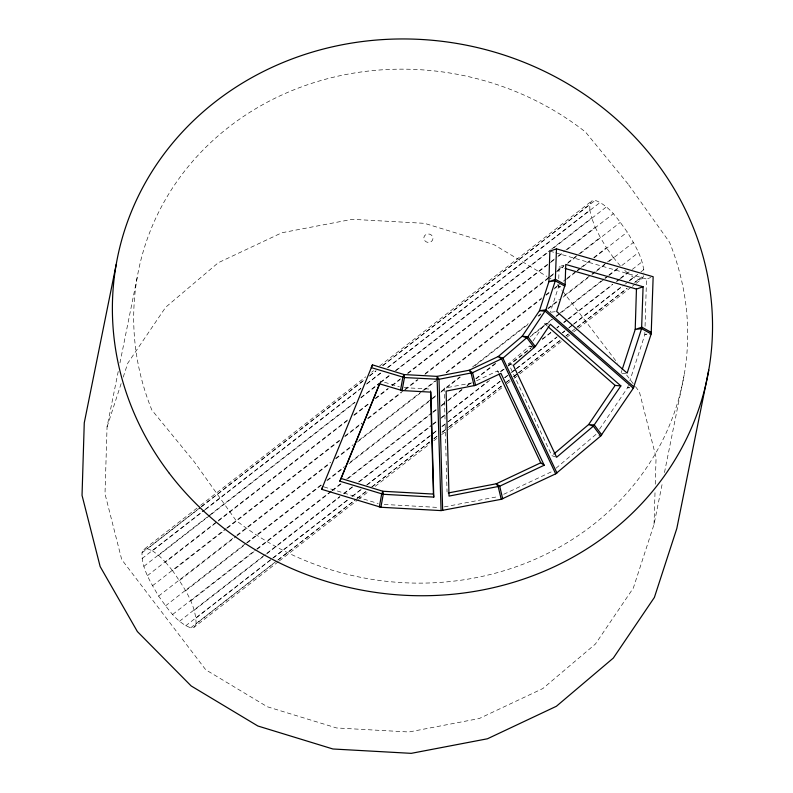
<?xml version="1.0" encoding="UTF-8"?>
<svg xmlns="http://www.w3.org/2000/svg" width="793" height="793" viewBox="0 0 793 793"><rect width="100%" height="100%" fill="white"/><g stroke="black" fill="none" stroke-linecap="round" stroke-linejoin="round"><path stroke-width="0.59" stroke-dasharray="3.96 2.97" d="M118.236 371.431L107.055 426.892L105.003 493.851L121.716 559.58L205.734 669.778L267.3 706.751L336.589 727.964L408.871 731.989L479.22 718.537L542.848 688.542L595.414 644.035L633.329 588.049L654.027 524.411L662.532 482.213M558.569 284.608L558.5 286.987L550.263 312.323M558.758 278.65L559.124 266.745L563.545 265.219M644.878 332.356L644.808 334.775L629.87 380.699M645.066 326.29L646.513 279.027L650.944 277.5M654.027 524.411L655.038 491.531M655.256 484.226L656.079 457.442L639.366 391.722L634.113 384.833M119.941 362.986L137.199 277.381M664.475 472.569L684.171 374.911M107.055 426.892L121.359 382.92M123.232 377.131L127.752 363.244L165.668 307.258L218.234 262.751L281.862 232.755L352.211 219.314L424.493 223.329L493.781 244.551L546.853 276.42M621.127 372.789L621.89 370.45M628.343 385.408L627.58 387.757L599.439 429.3M379.569 383.842L380.789 381.106L399.404 386.806M278.343 561.702L194.255 627.124L190.697 627.818C176.165 622.356 167.402 608.092 158.62 596.098C150.928 582.855 141.63 568.71 141.997 552.81L143.84 549.47L199.568 506.112M194.255 627.124L196.099 623.784L274.319 562.921M382.523 365.672L589.814 204.396L591.647 201.055L595.206 200.361C609.738 205.813 618.5 220.087 627.283 232.071C634.668 244.7 643.292 258.052 643.906 273.06M636.204 283.27L642.072 278.71L643.906 275.359L635.114 282.209M532.985 341L544.642 323.782L550.382 324.268M555.655 456.956L551.878 455.668L508.62 363.789L529.546 346.065L534.135 346.462M555.972 468.266L596.009 434.366L599.786 435.644M200.55 505.349L365.791 376.784M371.649 372.224L373.612 370.698M379.48 366.138L591.647 201.055M141.997 552.81L200.659 507.173M201.64 506.41L363.947 380.125M369.816 375.565L375.684 370.995M143.84 549.47L147.399 548.776L200.193 507.698M201.174 506.935L363.481 380.65M369.34 376.09L376.189 370.757M383.029 365.434L595.206 200.361M141.997 558.579L204.574 509.889M205.556 509.126L361.013 388.173M366.881 383.604L380.571 372.958M387.42 367.635L589.814 210.155L589.814 204.396M147.399 548.776L152.425 550.768L204.247 510.454M205.228 509.691L360.686 388.729M366.554 384.169L381.225 372.76M388.064 367.437L600.242 202.354M143.85 566.361L355.046 402.041M360.914 397.481L379.49 383.029M380.462 382.266L390.245 374.653M395.132 370.856L550.59 249.894M551.571 249.141L591.657 217.946L589.814 210.155M152.425 550.768L158.59 555.328L210.413 515.004M211.394 514.241L355.125 402.418M360.993 397.848L379.569 383.396M380.541 382.632L390.325 375.03M396.193 370.47L547.745 252.551M553.603 247.991L606.407 206.904M147.409 575.649L347.849 419.695M353.718 415.126L369.36 402.953M375.228 398.393L387.936 388.501M391.851 385.457L400.653 378.618M407.493 373.285L550.243 262.225M551.224 261.462L557.092 256.892M558.074 256.139L564.913 250.806M565.895 250.053L595.226 227.224L591.657 217.946M158.59 555.328L165.469 562.128L217.292 521.804M218.273 521.041L348.315 419.864M354.184 415.304L369.825 403.131M375.694 398.562L388.401 388.679M392.307 385.636L400.138 379.55M407.959 373.463L549.727 263.157M550.709 262.394L554.614 259.351M558.53 256.308L563.417 252.501M567.332 249.458L613.286 213.704M152.454 585.789L225.787 528.733M226.758 527.969L340.177 439.728M345.064 435.922L361.687 422.986M367.555 418.426L403.736 390.275M404.708 389.522L417.425 379.629M425.246 373.543L549.42 276.926M550.401 276.172L556.26 271.602M557.241 270.839L564.091 265.516M567.996 262.473L577.77 254.87M578.751 254.107L600.261 237.375L595.226 227.224M196.099 623.784C195.93 603.879 183.371 586.542 172.596 570.712L226.372 528.872M227.353 528.108L339.791 440.621M344.677 436.814L362.282 423.125M368.14 418.565L401.387 392.694M405.302 389.65L418.01 379.768M424.86 374.435L549.034 277.828M550.005 277.064L555.873 272.505M556.855 271.741L563.694 266.418M567.61 263.375L576.412 256.526M580.317 253.482L620.404 222.288M158.62 596.098L235.868 536.009M236.839 535.245L330.701 462.21M335.598 458.413L353.192 444.714M359.06 440.155L421.638 391.464M422.619 390.701L435.327 380.818M446.082 372.442L541.897 297.89M545.812 294.847L549.727 291.804M554.614 288.008L559.501 284.201M563.407 281.158L566.341 278.878M567.322 278.115L576.124 271.265M577.096 270.512L580.03 268.222M581.011 267.469L589.814 260.619M593.719 257.576L606.437 247.684L600.261 237.375M179.476 580.496L236.185 536.365M237.166 535.612L330.047 463.34M335.915 458.77L351.557 446.598M357.425 442.038L420.003 393.348M423.918 390.305L436.626 380.422M446.4 372.809L541.242 299.02M546.129 295.214L549.063 292.934M553.95 289.128L559.818 284.568M566.668 279.235L576.442 271.632M577.423 270.869L590.131 260.986M594.046 257.943L627.283 232.071M165.499 605.882L245.681 543.502M246.653 542.749L321.938 484.166M326.835 480.36L344.43 466.671M350.298 462.111L431.451 398.968M432.433 398.205L436.338 395.162M441.225 391.355L459.801 376.903M472.519 367.01L528.247 323.653M538.031 316.05L540.955 313.76M547.804 308.437L559.541 299.308M564.428 295.502L590.825 274.963M591.806 274.209L606.467 262.79M607.448 262.037L613.316 257.467L606.437 247.684M185.641 590.805L246.266 543.641M247.247 542.878L322.533 484.305M327.42 480.499L343.062 468.326M348.93 463.766L431.065 399.86M432.036 399.097L435.952 396.054M440.839 392.257L460.396 377.042M475.057 365.632L527.86 324.545M538.616 316.179L540.568 314.662M548.389 308.576L558.173 300.963M563.06 297.167L588.475 277.381M592.391 274.338L595.325 272.058M596.306 271.295L605.099 264.446M609.014 261.412L633.458 242.39M172.626 614.466L255.733 549.807M256.714 549.043L331.018 491.234M331.999 490.471L340.802 483.621M346.66 479.061L431.729 412.875M432.71 412.112L437.597 408.306M441.503 405.273L447.371 400.703M448.352 399.94L462.041 389.294M466.928 385.487L471.815 381.681M475.731 378.638L495.278 363.432M532.44 334.517L551.987 319.301M555.903 316.258L558.837 313.978M559.818 313.215L603.81 278.987M604.791 278.224L607.725 275.944M608.707 275.181L619.462 266.815M190.687 600.945L256.189 549.985M257.17 549.222L331.484 491.402M332.455 490.639L341.258 483.799M348.097 478.466L432.185 413.044M433.166 412.291L437.082 409.247M440.987 406.204L446.856 401.635M447.837 400.881L462.497 389.462M467.384 385.666L472.281 381.859M476.187 378.816L495.744 363.6M529.962 336.975L552.453 319.48M556.359 316.437L604.276 279.156M605.247 278.402L608.181 276.113M609.163 275.359L617.965 268.51M621.871 265.467L638.494 252.531M179.505 621.266L339.85 496.507M343.765 493.464L352.568 486.624M358.426 482.055L431.759 424.998M432.74 424.235L437.627 420.439M441.542 417.396L447.411 412.826M448.382 412.073L487.497 381.641M500.205 371.748L504.12 368.705M508.026 365.662L531.498 347.403M542.253 339.037L551.046 332.188M556.914 327.628L558.867 326.101M563.764 322.305L566.698 320.015M567.669 319.262L612.652 284.261M616.558 281.218L619.492 278.938M620.473 278.174L627.313 272.851L633.478 277.411L638.514 279.404L642.072 278.71M194.245 610.233L265.625 554.694M266.597 553.94L339.929 496.884M343.845 493.841L352.647 486.991M359.487 481.668L431.838 425.375M432.819 424.612L436.735 421.569M440.64 418.526L447.49 413.203M448.461 412.439L489.529 380.491M501.265 371.362L504.199 369.082M508.105 366.039L530.596 348.543M542.333 339.414L552.106 331.801M556.993 327.995L558.946 326.478M563.843 322.672L567.748 319.629M568.73 318.865L612.731 284.637M616.637 281.594L619.571 279.314M620.552 278.551L631.307 270.185M632.279 269.422L642.062 261.819M185.671 625.826L271.712 558.877M272.683 558.123L347.978 499.54M351.884 496.497L360.686 489.648M366.554 485.088L432.066 434.118M433.037 433.355L436.953 430.312M441.84 426.515L446.727 422.709M447.708 421.945L500.502 380.868M504.417 377.825L507.351 375.545M511.257 372.502L515.172 369.459M516.154 368.695L557.211 336.747M562.108 332.941L565.032 330.661M568.948 327.618L572.863 324.575M573.835 323.812L621.742 286.541M629.573 280.454L633.478 277.411M196.099 618.015L272.356 558.678M273.337 557.915L348.623 499.342M352.538 496.299L361.33 489.45M367.199 484.89L431.729 434.683M432.71 433.92L437.597 430.113M442.484 426.317L447.381 422.51M448.352 421.747L500.175 381.433M505.062 377.627L507.996 375.347M511.911 372.304L515.817 369.26M516.798 368.497L556.884 337.303M562.752 332.743L564.705 331.216M568.621 328.173L572.526 325.14M573.508 324.377L624.349 284.816M625.33 284.053L628.264 281.773M629.236 281.009L639.991 272.643M640.972 271.88L643.906 269.6M190.697 627.818L276.747 560.879M277.719 560.116L355.938 499.253M356.919 498.5L366.693 490.887M371.59 487.08L430.252 441.443M434.158 438.4L437.092 436.11M441.988 432.314L447.847 427.744M448.828 426.981L502.603 385.15M506.519 382.107L509.453 379.817M513.358 376.774L517.274 373.731M518.245 372.978L560.294 340.266M566.162 335.697L568.115 334.18M572.021 331.137L575.936 328.094M576.917 327.331L626.777 288.533M634.598 282.447L638.514 279.404M278.234 559.878L356.454 499.015M357.425 498.262L367.209 490.649M372.095 486.843L429.786 441.959M433.692 438.925L437.607 435.882M442.494 432.076L448.362 427.506M449.334 426.753L502.138 385.666M506.043 382.623L509.958 379.579M513.864 376.536L517.779 373.493M518.761 372.74L560.8 340.028M565.687 336.222L568.621 333.942M577.423 327.093L627.293 288.295M279.324 560.938L357.544 500.076M358.525 499.322L368.299 491.71M375.139 486.387L429.895 443.783M433.811 440.739L436.745 438.46M441.632 434.653L448.471 429.33M449.453 428.567L503.228 386.726M507.143 383.683L510.077 381.403M513.983 378.36L518.87 374.554M519.851 373.8L561.89 341.089M566.787 337.283L569.721 335.003M573.626 331.96L577.542 328.917M578.513 328.153L631.317 287.076M632.289 286.313L635.223 284.033M476.573 380.789L497.498 370.926L500.076 372.75M503.694 494.307L552.245 471.419M560.71 286.223L558.5 286.987L562.752 286.432M647.019 334.012L644.808 334.775L651.192 333.932M472.172 382.86L444.159 388.213L445.061 420.32M444.298 506.896L498.083 496.616M551.323 312.184L556.646 311.48M621.811 373.82L627.134 373.116M629.701 387.48L627.58 387.757L632.16 388.154M404.133 387.648L430.5 389.115L430.867 392.139M384.228 504.437L439.491 507.52M549.846 251.133L554.565 252.491M555.744 252.828L646.513 279.027M559.124 266.745L563.882 268.123M324.04 486.932L378.182 503.515M529.546 346.065L533.332 347.354M508.62 363.789L512.407 365.067M547.913 277.054L551.105 278.967M544.642 323.782L547.428 326.22M624.735 270.304L627.313 272.851M613.316 257.467L620.433 266.051M165.469 562.128L172.596 570.712M557.598 284.469L562.098 290.377M562.852 291.358L617.608 363.184M626.609 374.99L633.359 383.852M497.498 370.926L498.549 373.166M445.19 425.266L446.053 456.134M446.191 461.07L447.054 491.947M628.115 184.065L585.492 132.015A277.808 256.099 11.4 0 0 248.378 113.25A277.808 256.099 11.4 0 0 151.869 410.08L194.483 462.131L235.878 520.277A277.808 256.099 11.4 0 0 572.992 539.042A277.808 256.099 11.4 0 0 669.51 242.212L628.115 184.065M424.701 240.586A4.599 4.243 11.4 0 0 432.601 240.061A4.599 4.243 11.4 0 0 427.952 233.955A4.599 4.243 11.4 0 0 424.701 240.586"/><path stroke-width="1.19" d="M556.488 248.833L555.298 280.841L545.852 309.875L527.9 336.747L502.911 358.168L472.588 372.68L439.005 379.302L404.44 377.567L371.263 367.605L372.472 364.869L404.083 374.554L437.062 376.388L469.159 370.252L498.182 356.563L522.171 336.262L539.468 310.717L548.905 281.684L549.846 251.133L556.488 248.833L653.154 276.727L651.192 333.932L633.31 388.243L600.737 435.972L555.685 473.847L501.226 499.312L441.077 510.603L380.898 507.262L321.641 489.311L372.472 364.869M565.141 284.697L565.756 264.446L643.093 286.769L641.596 328.619L627.134 373.116L556.646 311.48L565.141 284.697L555.546 279.384L548.905 281.684L555.298 280.841L564.884 286.144M643.093 286.769L636.452 289.068L635.213 329.472L622.267 369.28M379.322 506.975L381.681 494.009L382.9 491.264L433.424 494.079L433.781 497.102L383.257 494.287L339.88 481.202L379.569 383.842L402.091 390.543L430.867 392.139L433.781 497.102M400.515 390.255L402.864 377.29L404.083 374.554L404.44 377.567L402.091 390.543M380.898 507.262L383.257 494.287L382.9 491.264L341.089 478.466L339.88 481.202M116.184 264.525L84.266 422.828L82.036 495.367L100.156 566.569L137.377 631.575L191.172 685.955L257.864 726.001L332.931 748.989L411.23 753.35L487.447 738.779L556.369 706.285L613.316 658.071L654.394 597.416L676.816 528.475L708.734 370.172M341.089 478.466L379.847 383.396M321.641 489.311L322.86 486.575M535.285 346.551L550.382 324.268L620.869 385.904L593.352 426.158L556.607 457.274L513.349 365.395L535.285 346.551L527.9 336.747L522.171 336.262L526.889 337.858L534.274 347.671M620.869 385.904L615.13 385.418L588.624 424.552L553.762 454.072M475.602 385.299L500.928 373.354L544.186 465.233L499.699 486.208L449.026 496.091L446.112 391.137L475.602 385.299L472.588 372.68L469.159 370.252L471.101 373.166L474.115 385.785M544.186 465.233L540.747 462.805L496.269 483.78L448.283 492.949M565.072 268.46L636.452 289.068M651.44 332.485L641.854 327.172L635.213 329.472L641.596 328.619L651.192 333.932M633.964 386.915L545.852 309.875L539.468 310.717L545.197 311.203L633.31 388.243M548.36 327.023L615.13 385.418M601.738 434.851L594.354 425.038L588.624 424.552L593.352 426.158L600.737 435.972M556.973 473.024L502.911 358.168L498.182 356.563L501.622 359.001L555.685 473.847M499.084 374.286L540.747 462.805M502.712 498.827L499.699 486.208L496.269 483.78L498.212 486.694L501.226 499.312M442.663 510.504L439.005 379.302L437.062 376.388L441.077 510.603M430.569 391.593L433.424 494.079M169.296 473.282A300.963 277.441 11.4 0 0 686.312 439.124A300.963 277.441 11.4 0 0 381.77 39.65A300.963 277.441 11.4 0 0 169.296 473.282"/></g></svg>
